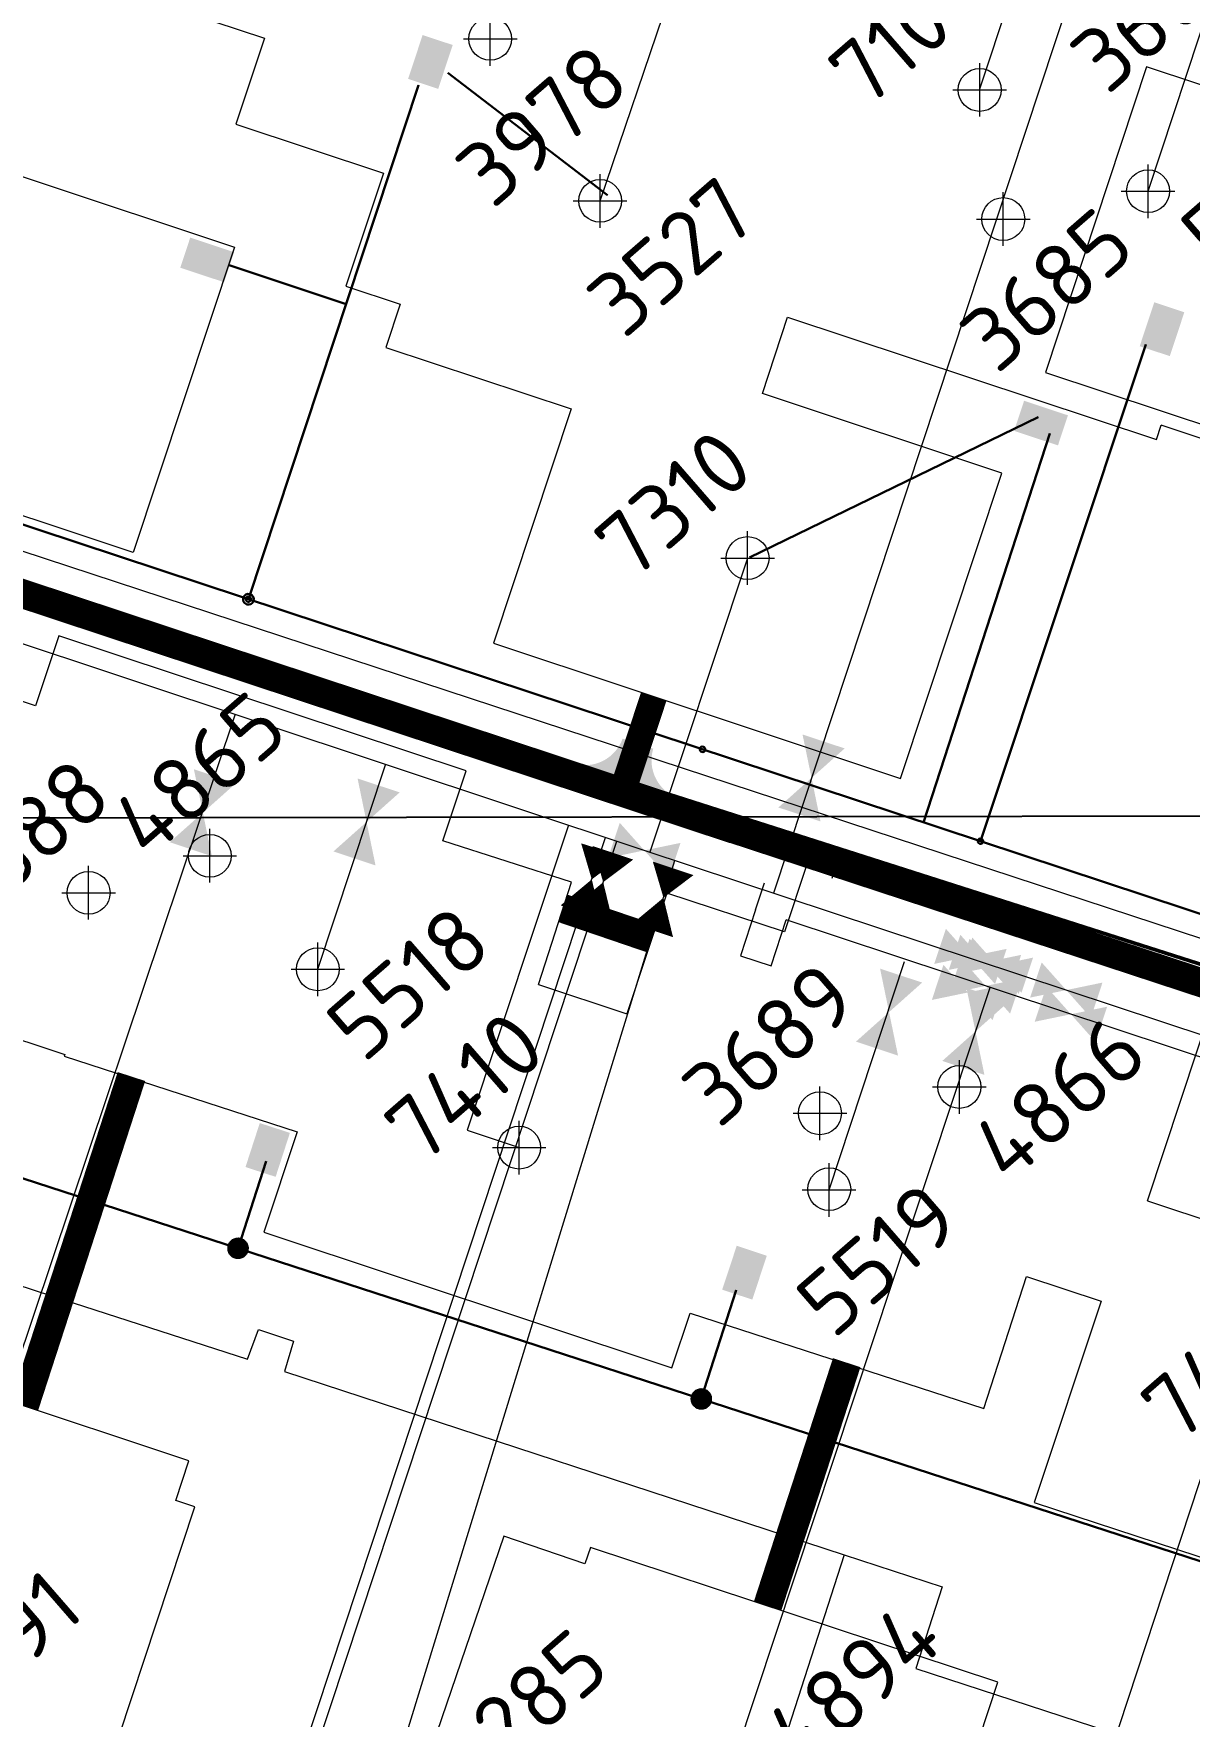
# Model space of a CAD drawing. Header units: millimetres. Extents: x 519 to 9564855, y -810 to 5021775.
# Drawn here: x 9540037.2 to 9540252.8, y 4998031.3 to 4998345 of the extents above; entities that cross this region are included whole.
import ezdxf

# ---------------------------------------------------------------- set-up
doc = ezdxf.new("R2010")
doc.units = ezdxf.units.MM
doc.header["$LTSCALE"] = 2
doc.header["$MEASUREMENT"] = 0
doc.header["$PDMODE"] = 2
doc.header["$PDSIZE"] = 5
doc.linetypes.add('1', pattern=[0])
for name, color, linetype in [('0_ANNOT_Dimensions', 7, 'Continuous'), ('Existing roads', 41, 'Continuous'), ('new 100 wells', 131, 'Continuous'), ('OilColl&Flowlines', 3, 'Continuous'), ('Stage 12 wells.Text&Frame', 52, 'Continuous'), ('Stage8 wlls text', 7, 'Continuous'), ('Скважины  2018 года', 7, 'Continuous'), ('Скважины 2019г.', 241, 'Continuous'), ('Скважины на 2013 год.', 21, '1'), ('Скважины на 2014 год', 70, 'Continuous'), ('Скважины на 2016 год.', 40, 'Continuous')]:
    doc.layers.add(name, color=color, linetype=linetype)
for name, color, linetype, lineweight in [('200 скв. на 2010 год', 61, 'Continuous', 0), ('2008 AdditionalWells', 5, 'Continuous', 50), ('WELLS(drilled after 2000y)', 6, 'Continuous', 40), ('Оптиковолоконный кабель', 220, 'CAB6', 20), ('Скважины на 2026', 222, 'Continuous', 50), ('Электро', 1, 'Continuous', 30), ('Электроснаб', 1, 'Continuous', 18), ('Электроснабжене', 1, 'Continuous', 18)]:
    doc.layers.add(name, color=color, linetype=linetype, lineweight=lineweight)
doc.styles.add('Elect', font='isocpeur.ttf')
doc.styles.get("Standard").update_dxf_attribs({"font": 'isocpeur.ttf', "width": 0.5})
doc.linetypes.add('CAB', pattern='A,0.7,-0.43403,["K",Standard,S=0.9,R=0,X=-0.4,Y=-0.3],-0.8', length=1.93403)
doc.linetypes.add('CAB6', pattern='A,0.9,-0.9,["6",Standard,S=0.9,R=0,X=-0.8,Y=-0.4],11', length=12.8)
doc.dimstyles.new('ISO-25', dxfattribs={"dimtxt": 15, "dimasz": 10, "dimexe": 5, "dimexo": 5, "dimgap": 5, "dimtad": 1, "dimtxsty": 'Standard', "dimblk": 'OBLIQUE', "dimcen": 50, "dimadec": 0, "dimazin": 0, "dimtfac": 1, "dimtmove": 0, "dimatfit": 3, "dimfxl": 0, "dimarcsym": 0})

# ---------------------------------------------------------------- blocks, each defined once
blk = doc.blocks.new('92051501$0$VALVE')
at = {"layer": 'OilColl&Flowlines'}
for points in [[(-5.97, -3.45), (-5.97, 3.45), (0, 0)], [(5.97, -3.45), (0, 0), (5.97, 3.45)]]:
    blk.add_solid(points, dxfattribs=at)
blk = doc.blocks.new('_Oblique')
at = {"color": 0, "linetype": 'ByBlock', "lineweight": -2}
blk.add_line((-0.5, -0.5), (0.5, 0.5), dxfattribs=at)
blk = doc.blocks.new('*D111')
at = {"layer": '0_ANNOT_Dimensions', "color": 0, "lineweight": -2, "transparency": 16777216}
for p, q in [((9540956.59, 4998203), (9540956.59, 4998205.09)), ((9540956.6, 4998200.09), (9521531.28, 4998171.79)), ((9521531.28, 4998174.7), (9521531.28, 4998176.79))]:
    blk.add_line(p, q, dxfattribs=at)
at = {"layer": 'DEFPOINTS', "color": 0, "linetype": 'ByBlock', "lineweight": 25, "transparency": 16777216}
for p in [(9540956.6, 4998198), (9521531.28, 4998171.79), (9521531.29, 4998169.71)]:
    blk.add_point(p, dxfattribs=at)
at = {"layer": '0_ANNOT_Dimensions', "color": 0, "linetype": 'ByBlock', "lineweight": -2, "transparency": 16777216, "xscale": 10, "yscale": 10, "zscale": 10}
for p, rotation in [((9540956.6, 4998200.09), 0.08345723362022996), ((9521531.28, 4998171.79), 180.0834572336203)]:
    blk.add_blockref('_Oblique', p, dxfattribs=dict(at, rotation=rotation))
at = {"layer": '0_ANNOT_Dimensions', "color": 0, "linetype": 'ByBlock', "lineweight": 25, "transparency": 16777216, "insert": (9531243.92, 4998199.94), "char_height": 15, "attachment_point": 5, "rotation": 0.0835, "bg_fill": 3, "box_fill_scale": 1.25, "bg_fill_color": 256, "bg_fill_true_color": 13158600, "bg_fill_transparency": 0}
blk.add_mtext('19425,33', dxfattribs=at)

msp = doc.modelspace()

# ---------------------------------------------------------------- hatches: boundary and pattern name
at = {"layer": 'Existing roads', "lineweight": 0}
h = msp.add_hatch(color=256, dxfattribs=at)
edge = h.paths.add_edge_path(flags=16)
edge.add_line((9542915.00048, 4997805.77889), (9542915.82838, 4997805.50495))
edge = h.paths.add_edge_path(flags=16)
edge.add_line((9542915.0804, 4997806.02041), (9542916.50414, 4997805.54932))
edge = h.paths.add_edge_path(flags=17)
edge.add_line((9542915.16031, 4997806.26193), (9542916.96364, 4997805.66524))
edge = h.paths.add_edge_path(flags=17)
edge.add_line((9542915.24023, 4997806.50345), (9542917.32836, 4997805.81252))
edge = h.paths.add_edge_path(flags=17)
edge.add_line((9542915.32014, 4997806.74496), (9542917.63357, 4997805.97949))
edge = h.paths.add_edge_path(flags=17)
edge.add_line((9542915.40006, 4997806.98648), (9542917.89543, 4997806.16081))
edge = h.paths.add_edge_path(flags=17)
edge.add_line((9542915.47997, 4997807.228), (9542918.12293, 4997806.3535))
edge = h.paths.add_edge_path(flags=17)
edge.add_line((9542915.55988, 4997807.46952), (9542918.32156, 4997806.55573))
edge = h.paths.add_edge_path(flags=17)
edge.add_line((9542915.6398, 4997807.71104), (9542918.49494, 4997806.76633))
edge = h.paths.add_edge_path(flags=17)
edge.add_line((9542915.71971, 4997807.95256), (9542918.64549, 4997806.98447))
edge = h.paths.add_edge_path(flags=17)
edge.add_line((9542915.79963, 4997808.19408), (9542918.77483, 4997807.20964))
edge = h.paths.add_edge_path(flags=17)
edge.add_line((9542915.87954, 4997808.4356), (9542918.88401, 4997807.44147))
edge = h.paths.add_edge_path(flags=17)
edge.add_line((9542916.09053, 4997811.84928), (9542916.91843, 4997811.57535))
edge = h.paths.add_edge_path(flags=17)
edge.add_line((9542915.41477, 4997811.80492), (9542916.83851, 4997811.33383))
edge = h.paths.add_edge_path(flags=17)
edge.add_line((9542914.95527, 4997811.689), (9542916.7586, 4997811.09231))
edge = h.paths.add_edge_path(flags=16)
edge.add_line((9542914.59055, 4997811.54171), (9542916.67869, 4997810.85079))
edge = h.paths.add_edge_path(flags=17)
edge.add_line((9542914.28535, 4997811.37474), (9542916.59877, 4997810.60927))
edge = h.paths.add_edge_path(flags=16)
edge.add_line((9542914.02348, 4997811.19343), (9542916.51886, 4997810.36775))
edge = h.paths.add_edge_path(flags=16)
edge.add_line((9542913.79599, 4997811.00074), (9542916.43894, 4997810.12623))
edge = h.paths.add_edge_path(flags=16)
edge.add_line((9542913.59735, 4997810.7985), (9542916.35903, 4997809.88471))
edge = h.paths.add_edge_path(flags=17)
edge.add_line((9542913.42397, 4997810.58791), (9542916.27911, 4997809.64319))
edge = h.paths.add_edge_path(flags=17)
edge.add_line((9542913.27342, 4997810.36976), (9542916.1992, 4997809.40167))
edge = h.paths.add_edge_path(flags=17)
edge.add_line((9542913.14408, 4997810.1446), (9542916.11928, 4997809.16016))
edge = h.paths.add_edge_path(flags=17)
edge.add_line((9542913.0349, 4997809.91276), (9542916.03937, 4997808.91864))
edge = h.paths.add_edge_path(flags=16)
edge.add_line((9542912.9453, 4997809.67445), (9542918.97361, 4997807.67979))
edge = h.paths.add_edge_path(flags=0)
edge.add_line((9542912.9453, 4997809.67445), (9542918.97361, 4997807.67979))
edge = h.paths.add_edge_path(flags=17)
edge.add_line((9542916.95679, 4997811.69128), (9542914.96213, 4997805.66296))
edge = h.paths.add_edge_path()
edge.add_arc((9542915.95946, 4997808.67712), 3.17487, 0, 360)
h.paths.add_polyline_path([(9541621.30331, 4998240.21534), (9541619.40682, 4998234.52294), (9541668.34915, 4998218.3288), (9541670.24564, 4998224.02121)])
edge = h.paths.add_edge_path()
edge.add_line((9541543.45632, 4998259.65358), (9541545.35281, 4998265.34598))
edge.add_line((9541545.35281, 4998265.34598), (9539882.1273, 4998815.67717))
edge.add_arc((9539884.64036, 4998823.2722), 8, 161.691556, 251.691556, ccw=False)
edge.add_line((9539877.04533, 4998825.78526), (9539870.13442, 4998804.89892))
edge.add_arc((9539877.72945, 4998802.38586), 8, 71.691556, 161.691556, ccw=False)
edge.add_line((9539880.24251, 4998809.9809), (9541543.45632, 4998259.65358))
h.paths.add_polyline_path([(9542731.24197, 4997866.63683), (9542733.13846, 4997872.32923), (9541746.19614, 4998198.89057), (9541744.29964, 4998193.19816)])
edge = h.paths.add_edge_path()
edge.add_line((9542910.0184, 4997814.64503), (9542909.36398, 4997812.66899))
edge.add_line((9542909.36398, 4997812.66899), (9542916.00503, 4997810.46964))
edge.add_arc((9542908.97287, 4997822.57537), 14, 300.1520949, 341.6915561)
edge.add_line((9542922.26418, 4997818.17752), (9542982.04609, 4997998.85197))
edge.add_arc((9542983.94484, 4997998.22371), 2, 71.691556, 161.6915561, ccw=False)
edge.add_line((9542984.57311, 4998000.12246), (9542975.07709, 4998003.26452))
edge.add_arc((9542974.44884, 4998001.36581), 1.99996, -18.3072492, 71.6915562, ccw=False)
edge.add_line((9542976.34757, 4998000.73759), (9542916.56564, 4997820.06306))
edge.add_arc((9542908.97061, 4997822.57612), 8, 277.5258796, 341.691556, ccw=False)
h.paths.add_polyline_path([(9542831.9304, 4997833.32085), (9542833.8167, 4997839.01663), (9542809.08896, 4997847.19859), (9542807.19247, 4997841.50618)])
msp.add_hatch(color=256, dxfattribs=at).paths.add_polyline_path([(9540157.62862, 4998202.36964, -0.406846034), (9540152.80712, 4998211.66568), (9540147.10632, 4998213.55197, -0.406846034), (9540137.69166, 4998208.96642)])
at = {"layer": 'Электро'}
for points in [[(9540107.08531, 4998336.5334), (9540112.69754, 4998334.67642), (9540115.40477, 4998342.85827), (9540109.79254, 4998344.71526)], [(9540072.77265, 4998298.62747), (9540074.62963, 4998304.23971), (9540066.44778, 4998306.94694), (9540064.59079, 4998301.3347)], [(9540243.54762, 4998286.7084), (9540249.15985, 4998284.85141), (9540251.86708, 4998293.03327), (9540246.25484, 4998294.89026)], [(9540228.2993, 4998268.2085), (9540230.15628, 4998273.82074), (9540221.97442, 4998276.52797), (9540220.11744, 4998270.91573)], [(9540076.75661, 4998133.67294), (9540082.37898, 4998131.84688), (9540085.04112, 4998140.04352), (9540079.41874, 4998141.86958)], [(9540165.67032, 4998110.81239), (9540171.28255, 4998108.9554), (9540173.98978, 4998117.13726), (9540168.37755, 4998118.99424)]]:
    msp.add_hatch(color=256, dxfattribs=at).paths.add_polyline_path(points)
h = msp.add_hatch(color=256, dxfattribs=at)
edge = h.paths.add_edge_path()
edge.add_arc((9540075.36179, 4998118.5209), 1.80448, 0, 360)
h = msp.add_hatch(color=256, dxfattribs=at)
edge = h.paths.add_edge_path()
edge.add_arc((9540161.77481, 4998090.44361), 1.80448, 0, 360)
at = {"layer": 'Электроснаб', "lineweight": 0}
for points in [[(9540107.08531, 4998336.5334), (9540112.69754, 4998334.67642), (9540115.40477, 4998342.85827), (9540109.79254, 4998344.71526)], [(9540072.77265, 4998298.62747), (9540074.62963, 4998304.23971), (9540066.44778, 4998306.94694), (9540064.59079, 4998301.3347)], [(9540243.54762, 4998286.7084), (9540249.15985, 4998284.85141), (9540251.86708, 4998293.03327), (9540246.25484, 4998294.89026)], [(9540228.2993, 4998268.2085), (9540230.15628, 4998273.82074), (9540221.97442, 4998276.52797), (9540220.11744, 4998270.91573)], [(9540076.75661, 4998133.67294), (9540082.37898, 4998131.84688), (9540085.04112, 4998140.04352), (9540079.41874, 4998141.86958)], [(9540165.67032, 4998110.81239), (9540171.28255, 4998108.9554), (9540173.98978, 4998117.13726), (9540168.37755, 4998118.99424)]]:
    msp.add_hatch(color=1, dxfattribs=at).paths.add_polyline_path(points)
h = msp.add_hatch(color=1, dxfattribs=at)
edge = h.paths.add_edge_path()
edge.add_arc((9540075.36179, 4998118.5209), 1.80448, 0, 360)
h = msp.add_hatch(color=1, dxfattribs=at)
edge = h.paths.add_edge_path()
edge.add_arc((9540161.77481, 4998090.44361), 1.80448, 0, 360)
at = {"layer": 'Электроснабжене', "lineweight": 0}
for points in [[(9540107.08531, 4998336.5334), (9540112.69754, 4998334.67642), (9540115.40477, 4998342.85827), (9540109.79254, 4998344.71526)], [(9540072.77265, 4998298.62747), (9540074.62963, 4998304.23971), (9540066.44778, 4998306.94694), (9540064.59079, 4998301.3347)], [(9540243.54762, 4998286.7084), (9540249.15985, 4998284.85141), (9540251.86708, 4998293.03327), (9540246.25484, 4998294.89026)], [(9540228.2993, 4998268.2085), (9540230.15628, 4998273.82074), (9540221.97442, 4998276.52797), (9540220.11744, 4998270.91573)], [(9540076.75661, 4998133.67294), (9540082.37898, 4998131.84688), (9540085.04112, 4998140.04352), (9540079.41874, 4998141.86958)], [(9540165.67032, 4998110.81239), (9540171.28255, 4998108.9554), (9540173.98978, 4998117.13726), (9540168.37755, 4998118.99424)]]:
    msp.add_hatch(color=1, dxfattribs=at).paths.add_polyline_path(points)
h = msp.add_hatch(color=1, dxfattribs=at)
edge = h.paths.add_edge_path()
edge.add_arc((9540075.36179, 4998118.5209), 1.80448, 0, 360)
h = msp.add_hatch(color=1, dxfattribs=at)
edge = h.paths.add_edge_path()
edge.add_arc((9540161.77481, 4998090.44361), 1.80448, 0, 360)

# ---------------------------------------------------------------- linework, layer by layer
at = {"color": 3, "lineweight": 0, "ltscale": 5}
for p, q in [((9540170.4, 4998247.2), (9540152.16662, 4998192.36442)), ((9540136.98146, 4998197.38892), (9540118.07593, 4998140.53191)), ((9540118.07593, 4998140.53191), (9540127.8, 4998137.3))]:
    msp.add_line(p, q, dxfattribs=at)
at = {"color": 6, "lineweight": 0}
for p, q in [((9539955.689, 4998137.452), (9540040.547, 4998109.662)), ((9540040.547, 4998109.662), (9540026.942, 4998067.998)), ((9540040.547, 4998109.662), (9540077.13, 4998097.878)), ((9540077.13, 4998097.878), (9540079.186, 4998103.38)), ((9540079.186, 4998103.38), (9540085.703, 4998101.183)), ((9540085.703, 4998101.183), (9540084.043, 4998095.561)), ((9540084.043, 4998095.561), (9540188.447, 4998061.388)), ((9540188.447, 4998061.388), (9540177.984, 4998029.017)), ((9540188.447, 4998061.388), (9540206.676, 4998055.425)), ((9540206.676, 4998055.425), (9540201.783, 4998040.208)), ((9540201.783, 4998040.208), (9540246.936, 4998025.436))]:
    msp.add_line(p, q, dxfattribs=at)
at = {"layer": '200 скв. на 2010 год', "color": 0, "linetype": 'ByBlock', "lineweight": 0}
for points in [[(9540177.86923, 4998292.09947), (9540246.66255, 4998269.33701), (9540247.52931, 4998271.95658)], [(9540037.61626, 4998219.68251), (9540018.93745, 4998225.86299), (9540000.08202, 4998168.87759), (9540043.05714, 4998154.6579)], [(9540177.28131, 4998177.50216), (9540155.33745, 4998184.76299), (9540147.88435, 4998162.23803)], [(9540063.76174, 4998071.4991), (9540066.21798, 4998078.92241), (9540029.8684, 4998090.94982)]]:
    msp.add_lwpolyline(points, dxfattribs=at)
for centre in [(9540218.1, 4998310.4), (9540047.5, 4998184.8), (9540183.9, 4998143.7)]:
    msp.add_circle(centre, 4, dxfattribs=at)
for p in [(9540218.1, 4998310.4), (9540047.5, 4998184.8), (9540183.9, 4998143.7)]:
    msp.add_point(p, dxfattribs=at)
at = {"layer": '2008 AdditionalWells', "color": 0, "lineweight": 0}
for points in [[(9540102.46567, 4998318.98375), (9540095.48202, 4998297.87759), (9540105.61316, 4998294.52538)], [(9540173.1687, 4998277.89338), (9540177.86923, 4998292.09947)]]:
    msp.add_lwpolyline(points, dxfattribs=at)
at = {"layer": 'DEFPOINTS', "lineweight": 0, "ltscale": 80}
msp.add_point((9540070.1, 4998191.7), dxfattribs=at)
at = {"layer": 'DEFPOINTS', "color": 1, "lineweight": 0, "ltscale": 80}
msp.add_point((9540116.43567, 4998176.34937), dxfattribs=at)
at = {"layer": 'Existing roads', "lineweight": 0}
msp.add_line((9540188.03116, 4998193.13985), (9540186.14562, 4998187.44131), dxfattribs=at)
at = {"layer": 'Existing roads', "color": 3, "linetype": 'ByBlock', "lineweight": 0, "ltscale": 80}
msp.add_line((9540171.90814, 4998181.61903), (9540173.57123, 4998186.64392), dxfattribs=at)
at = {"layer": 'Existing roads', "lineweight": 0, "const_width": 5.4, "flags": 128}
for points in [[(9539148.60604, 4998533.90683), (9540167.94326, 4998196.62661)], [(9540167.59195, 4998196.78734), (9542116.88988, 4997555.89)], [(9540055.48633, 4998150.54531), (9540035.49925, 4998089.08668)], [(9540188.89084, 4998097.20104), (9540174.14134, 4998051.82606)]]:
    msp.add_lwpolyline(points, dxfattribs=at)
at = {"layer": 'Existing roads', "lineweight": 0, "flags": 128}
msp.add_lwpolyline([(9540152.91177, 4998221.39886, 5.4, 5.4, 0), (9540152.91177, 4998221.39886, 5, 5, 0), (9540147.00722, 4998203.55396, 5, 5, 0)], format="xyseb", dxfattribs=at)
at = {"layer": 'Existing roads', "lineweight": 0, "const_width": 5.4}
msp.add_lwpolyline([(9540152.52176, 4998176.25331), (9540135.96917, 4998181.89922)], dxfattribs=at)
at = {"layer": 'new 100 wells', "color": 0, "linetype": 'ByBlock', "lineweight": 0}
msp.add_lwpolyline([(9540037.78202, 4998358.1776), (9540080.2879, 4998344.11317)], dxfattribs=at)
at = {"layer": 'OilColl&Flowlines', "lineweight": 0}
for p, q in [((9540142.9, 4998313.8), (9540172.22364, 4998400.29825)), ((9540231.1, 4998353.6), (9540175.22551, 4998184.73465)), ((9540727.78795, 4997997.68847), (9540177.60442, 4998179.73424))]:
    msp.add_line(p, q, dxfattribs=at)
at = {"layer": 'OilColl&Flowlines', "linetype": 'ByBlock', "lineweight": 0}
for p, q in [((9540151.14364, 4998192.70291), (9539769.66345, 4998319.44236)), ((9540019.9, 4998054.4), (9540074.83574, 4998217.95181)), ((9540162, 4998005.4), (9540215.62179, 4998167.15498)), ((9540225.3, 4997985.7), (9540278.1965, 4998146.33247))]:
    msp.add_line(p, q, dxfattribs=at)
at = {"layer": 'OilColl&Flowlines', "color": 3, "linetype": 'ByBlock', "lineweight": 0, "ltscale": 5}
for p, q in [((9540048.11862, 4997905.55), (9540143.92286, 4998195.09213)), ((9540049.07604, 4997901.4753), (9540146.00101, 4998194.40451))]:
    msp.add_line(p, q, dxfattribs=at)
at = {"layer": 'OilColl&Flowlines', "lineweight": 0}
for points in [[(9540143.15689, 4998192.77719, 8, 0, 0), (9540141.34269, 4998187.29427, 0, 8, 0), (9540139.32709, 4998181.20267, 8, 8, 0)], [(9540145.29032, 4998192.25664, 8, 0, 0), (9540143.47612, 4998186.77371, 0, 8, 0), (9540141.46052, 4998180.68212, 8, 8, 0)], [(9540156.53068, 4998189.3588, 8, 0, 0), (9540154.71648, 4998183.87588, 0, 8, 0), (9540152.70088, 4998177.78428, 8, 8, 0)]]:
    msp.add_lwpolyline(points, format="xyseb", dxfattribs=at)
for points in [[(9540730.23713, 4998001.09136), (9540151.14364, 4998192.70291)], [(9540171.90814, 4998181.61903), (9540169.08095, 4998173.07462), (9540174.77723, 4998171.18982), (9540177.60442, 4998179.73424)]]:
    msp.add_lwpolyline(points, dxfattribs=at)
for points in [[(9540188.51197, 4998211.71648), (9540182.33195, 4998206.21192), (9540180.65487, 4998214.31626)], [(9540105.51546, 4998203.51636), (9540099.33543, 4998198.01179), (9540097.65835, 4998206.11613)], [(9540184.00903, 4998198.10758), (9540176.15193, 4998200.70735), (9540182.33195, 4998206.21192)], [(9540101.01252, 4998189.90745), (9540093.15541, 4998192.50723), (9540099.33543, 4998198.01179)], [(9540202.97154, 4998168.06139), (9540196.79152, 4998162.55683), (9540195.11444, 4998170.66117)], [(9540219.08573, 4998164.46624), (9540212.90571, 4998158.96167), (9540211.22863, 4998167.06601)], [(9540198.4686, 4998154.45249), (9540190.61149, 4998157.05226), (9540196.79152, 4998162.55683)], [(9540214.58279, 4998150.85733), (9540206.72569, 4998153.45711), (9540212.90571, 4998158.96167)]]:
    msp.add_solid(points, dxfattribs=at)
at = {"layer": 'OilColl&Flowlines', "linetype": 'ByBlock', "lineweight": 0}
for points in [[(9540074.98704, 4998205.24001), (9540068.80702, 4998199.73545), (9540067.12994, 4998207.83979)], [(9540070.4841, 4998191.63111), (9540062.627, 4998194.23088), (9540068.80702, 4998199.73545)]]:
    msp.add_solid(points, dxfattribs=at)
at = {"layer": 'Stage 12 wells.Text&Frame', "color": 0, "linetype": 'ByBlock', "lineweight": 0}
for points in [[(9540080.2879, 4998344.11317), (9540074.98202, 4998328.07759), (9540102.46567, 4998318.98375)], [(9540113.58674, 4998194.51156), (9540117.90208, 4998207.55352), (9540041.92156, 4998232.6941), (9540037.61626, 4998219.68251)], [(9540244.99429, 4998127.37521), (9540257.41798, 4998164.92241), (9540181.43745, 4998190.06299), (9540177.28131, 4998177.50216)], [(9540222.41246, 4998113.27929), (9540236.35432, 4998108.66764)], [(9540211.83304, 4998021.80122), (9540217.06798, 4998037.62241), (9540141.08745, 4998062.76299), (9540140.06919, 4998059.68556)]]:
    msp.add_lwpolyline(points, dxfattribs=at)
for centre in [(9540122.4, 4998344), (9540070.1, 4998191.7), (9540209.9, 4998148.6)]:
    msp.add_circle(centre, 4, dxfattribs=at)
for p in [(9540122.4, 4998344), (9540070.1, 4998191.7), (9540209.9, 4998148.6)]:
    msp.add_point(p, dxfattribs=at)
at = {"layer": 'Stage8 wlls text', "color": 0, "linetype": 'ByBlock', "lineweight": 0}
msp.add_lwpolyline([(9540105.61316, 4998294.52538), (9540102.93701, 4998286.43746), (9540137.49359, 4998275.00331)], dxfattribs=at)
msp.add_circle((9540142.9, 4998313.8), 4, dxfattribs=at)
msp.add_point((9540142.9, 4998313.8), dxfattribs=at)
at = {"layer": 'WELLS(drilled after 2000y)', "color": 0, "linetype": 'ByBlock', "lineweight": 0}
msp.add_lwpolyline([(9539973.39826, 4998041.24669), (9539972.48202, 4998038.4776), (9540048.46254, 4998013.33702), (9540067.31798, 4998070.32241), (9540063.76174, 4998071.4991)], dxfattribs=at)
at = {"layer": 'Оптиковолоконный кабель', "linetype": 'CAB', "lineweight": 0, "ltscale": 0.5, "elevation": -22.9908}
msp.add_lwpolyline([(9538945.5025, 4996027.6702), (9539136.9889, 4996618.2984), (9539342.2, 4997272.1911), (9539684.82097, 4998339.78463), (9539691.21255, 4998359.06955), (9539907.5384, 4998290.4285), (9540350.8967, 4998144.8157), (9540780.8997, 4998002.4946), (9541150.3086, 4997881.8374), (9541746.8166, 4997686.4776), (9541758.9843, 4997690.1748), (9541816.099, 4997851.4509), (9541843.129, 4997841.3058), (9541852.7108, 4997838.3727)], dxfattribs=at)
at = {"layer": 'Скважины  2018 года', "color": 3, "lineweight": 0, "ltscale": 50}
msp.add_line((9540213.69098, 4998334.47892), (9540229.22507, 4998381.44493), dxfattribs=at)
at = {"layer": 'Скважины  2018 года', "color": 0, "linetype": 'ByBlock', "lineweight": 0}
msp.add_circle((9540213.69098, 4998334.47892), 4, dxfattribs=at)
at = {"layer": 'Скважины 2019г.', "color": 0, "linetype": 'ByBlock', "lineweight": 0}
msp.add_point((9540213.7, 4998334.5), dxfattribs=at)
at = {"layer": 'Скважины на 2013 год.', "color": 3, "linetype": 'ByBlock', "lineweight": 0, "ltscale": 5}
for p, q in [((9540245.1, 4998315.6), (9540263.16537, 4998370.21912)), ((9540090.24446, 4998170.53682), (9540102.86455, 4998208.67758)), ((9540106.92608, 4998028.3514), (9540156.81401, 4998190.82668)), ((9540185.6, 4998129.4), (9540199.70208, 4998172.01969))]:
    msp.add_line(p, q, dxfattribs=at)
at = {"layer": 'Скважины на 2013 год.', "color": 0, "linetype": 'ByBlock', "lineweight": 0}
for points in [[(9540131.37816, 4998167.72233), (9540137.54137, 4998186.75416), (9540113.58674, 4998194.51156)], [(9540043.05714, 4998154.6579), (9540042.94755, 4998154.31948), (9540086.37496, 4998140.25606)], [(9540159.69109, 4998106.40668), (9540214.44532, 4998088.67699), (9540222.41246, 4998113.27929)], [(9540140.06919, 4998059.68556), (9540124.92585, 4998064.84525), (9540099.08932, 4997989.13214), (9540155.87415, 4997969.75475), (9540157.74483, 4997975.23671)]]:
    msp.add_lwpolyline(points, dxfattribs=at)
for centre in [(9540245.1, 4998315.6), (9540090.24446, 4998170.53682), (9540185.63354, 4998129.54117)]:
    msp.add_circle(centre, 4, dxfattribs=at)
for p in [(9540245.1, 4998315.6), (9540185.6, 4998129.4)]:
    msp.add_point(p, dxfattribs=at)
at = {"layer": 'Скважины на 2013 год.', "color": 1, "linetype": 'ByBlock', "lineweight": 0}
msp.add_point((9540090.24446, 4998170.53682), dxfattribs=at)
at = {"layer": 'Скважины на 2014 год', "color": 0, "linetype": 'ByBlock', "lineweight": 0}
for points in [[(9539979.88362, 4998273.44575), (9539998.80733, 4998330.38337), (9540074.72417, 4998305.15175), (9540055.80045, 4998248.21413), (9539979.88362, 4998273.44575)], [(9540289.02015, 4998321.38999), (9540315.62417, 4998312.55175), (9540296.70045, 4998255.61413), (9540247.52931, 4998271.95658)], [(9540137.49359, 4998275.00331), (9540122.98362, 4998231.34575), (9540198.90045, 4998206.11413), (9540217.82417, 4998263.05175), (9540173.1687, 4998277.89338)], [(9540131.37816, 4998167.72233), (9540147.88435, 4998162.23803)], [(9540086.37496, 4998140.25606), (9540080.1491, 4998121.52369), (9540156.30045, 4998096.21413), (9540159.69109, 4998106.40668)], [(9540244.99429, 4998127.37521), (9540285.83745, 4998113.79878)], [(9540236.35432, 4998108.66764), (9540223.88362, 4998071.14575), (9540299.87497, 4998046.19135), (9540303.45883, 4998056.92189)]]:
    msp.add_lwpolyline(points, dxfattribs=at)
for centre in [(9540170.4, 4998247.2), (9540127.8, 4998137.3)]:
    msp.add_circle(centre, 4, dxfattribs=at)
for p in [(9540170.4, 4998247.2), (9540127.8, 4998137.3)]:
    msp.add_point(p, dxfattribs=at)
at = {"layer": 'Скважины на 2016 год.', "color": 254, "lineweight": 0, "true_color": 0xfeeab9}
msp.add_lwpolyline([(9540225.98202, 4998281.77759), (9540301.96255, 4998256.63701), (9540320.81798, 4998313.62241), (9540244.83745, 4998338.76299)], close=True, dxfattribs=at)
at = {"layer": 'Скважины на 2026'}
msp.add_line((9536427.64777, 4999394.69832), (9542059.39265, 4997594.73601), dxfattribs=at)
at = {"layer": 'Электро', "ltscale": 2}
for p, q in [((9540114.52276, 4998337.68614), (9540144.30196, 4998314.89195)), ((9540224.57994, 4998273.50247, 0), (9540170.73728, 4998247.33268, 0))]:
    msp.add_line(p, q, dxfattribs=at)
at = {"layer": 'Электро'}
for p, q in [((9540109.02871, 4998335.36025), (9540077.30378, 4998239.53114, 0)), ((9539798.75222, 4998331.56317, 0), (9540703.1385, 4998032.7585, 0)), ((9540073.69592, 4998301.7826), (9540095.52062, 4998294.55738, 0)), ((9540244.67023, 4998287.04757, 0), (9540213.85724, 4998194.41456, 0)), ((9540226.77577, 4998270.44708), (9540203.21389, 4998197.93107)), ((9540639.30701, 4997935.28399, 0), (9539780.74277, 4998214.24842)), ((9540075.36179, 4998118.5209, 0), (9540080.63761, 4998134.75821)), ((9540168.30496, 4998110.70129), (9540161.77481, 4998090.44361))]:
    msp.add_line(p, q, dxfattribs=at)
for centre in [(9540075.36179, 4998118.5209, 0), (9540161.77481, 4998090.44361)]:
    msp.add_circle(centre, 1.80448, dxfattribs=at)
at = {"layer": 'Электро', "ltscale": 80}
for start, end in [(161.9999999, 341.9999999), (341.9999999, 161.9999999)]:
    msp.add_arc((9540077.30378, 4998239.53114, 0), 1, start, end, dxfattribs=at)
at = {"layer": 'Электро'}
for centre, start, end in [((9540077.30378, 4998239.53114, 0), 162, 342), ((9540077.30378, 4998239.53114, 0), 342, 162), ((9540162.00401, 4998211.54661), 161.9999999, 341.9999999), ((9540162.00401, 4998211.54661), 341.9999999, 161.9999999), ((9540213.85724, 4998194.41456, 0), 162, 342), ((9540213.85724, 4998194.41456, 0), 342, 162)]:
    msp.add_arc(centre, 0.5, start, end, dxfattribs=at)
at = {"layer": 'Электроснаб', "color": 1, "lineweight": 0, "ltscale": 2}
for p, q in [((9540114.52276, 4998337.68614), (9540144.30196, 4998314.89195)), ((9540224.57994, 4998273.50247, 0), (9540170.73728, 4998247.33268, 0))]:
    msp.add_line(p, q, dxfattribs=at)
at = {"layer": 'Электроснаб', "color": 1, "lineweight": 0}
for p, q in [((9540109.02871, 4998335.36025), (9540077.30378, 4998239.53114, 0)), ((9540073.69592, 4998301.7826), (9540095.52062, 4998294.55738, 0)), ((9540244.67023, 4998287.04757, 0), (9540213.85724, 4998194.41456, 0)), ((9540226.77577, 4998270.44708), (9540203.21389, 4998197.93107)), ((9540075.36179, 4998118.5209, 0), (9540080.63761, 4998134.75821)), ((9540168.30496, 4998110.70129), (9540161.77481, 4998090.44361))]:
    msp.add_line(p, q, dxfattribs=at)
at = {"layer": 'Электроснаб', "color": 1, "linetype": 'ByBlock', "lineweight": 0}
for p, q in [((9539798.75222, 4998331.56317, 0), (9540703.1385, 4998032.7585, 0)), ((9540639.30701, 4997935.28399, 0), (9539780.74277, 4998214.24842))]:
    msp.add_line(p, q, dxfattribs=at)
at = {"layer": 'Электроснаб', "color": 1, "lineweight": 0}
for centre in [(9540075.36179, 4998118.5209, 0), (9540161.77481, 4998090.44361)]:
    msp.add_circle(centre, 1.80448, dxfattribs=at)
at = {"layer": 'Электроснаб', "color": 1, "lineweight": 0, "ltscale": 80}
for start, end in [(161.9999999, 341.9999999), (341.9999999, 161.9999999)]:
    msp.add_arc((9540077.30378, 4998239.53114, 0), 1, start, end, dxfattribs=at)
at = {"layer": 'Электроснаб', "color": 1, "lineweight": 0}
for centre, start, end in [((9540077.30378, 4998239.53114, 0), 162, 342), ((9540077.30378, 4998239.53114, 0), 342, 162), ((9540162.00401, 4998211.54661), 161.9999999, 341.9999999), ((9540162.00401, 4998211.54661), 341.9999999, 161.9999999), ((9540213.85724, 4998194.41456, 0), 162, 342), ((9540213.85724, 4998194.41456, 0), 342, 162)]:
    msp.add_arc(centre, 0.5, start, end, dxfattribs=at)
at = {"layer": 'Электроснабжене', "color": 1, "lineweight": 0, "ltscale": 2}
for p, q in [((9540114.52276, 4998337.68614), (9540144.30196, 4998314.89195)), ((9540224.57994, 4998273.50247, 0), (9540170.73728, 4998247.33268, 0))]:
    msp.add_line(p, q, dxfattribs=at)
at = {"layer": 'Электроснабжене', "color": 1, "lineweight": 0}
for p, q in [((9540109.02871, 4998335.36025), (9540077.30378, 4998239.53114, 0)), ((9540073.69592, 4998301.7826), (9540095.52062, 4998294.55738, 0)), ((9540244.67023, 4998287.04757, 0), (9540213.85724, 4998194.41456, 0)), ((9540226.77577, 4998270.44708), (9540203.21389, 4998197.93107)), ((9540075.36179, 4998118.5209, 0), (9540080.63761, 4998134.75821)), ((9540168.30496, 4998110.70129), (9540161.77481, 4998090.44361))]:
    msp.add_line(p, q, dxfattribs=at)
at = {"layer": 'Электроснабжене', "color": 1, "linetype": 'ByBlock', "lineweight": 0}
for p, q in [((9539798.75222, 4998331.56317, 0), (9540703.1385, 4998032.7585, 0)), ((9540639.30701, 4997935.28399, 0), (9539780.74277, 4998214.24842))]:
    msp.add_line(p, q, dxfattribs=at)
at = {"layer": 'Электроснабжене', "color": 1, "lineweight": 0}
for centre in [(9540075.36179, 4998118.5209, 0), (9540161.77481, 4998090.44361)]:
    msp.add_circle(centre, 1.80448, dxfattribs=at)
at = {"layer": 'Электроснабжене', "color": 1, "lineweight": 0, "ltscale": 80}
for start, end in [(161.9999999, 341.9999999), (341.9999999, 161.9999999)]:
    msp.add_arc((9540077.30378, 4998239.53114, 0), 1, start, end, dxfattribs=at)
at = {"layer": 'Электроснабжене', "color": 1, "lineweight": 0}
for centre, start, end in [((9540077.30378, 4998239.53114, 0), 162, 342), ((9540077.30378, 4998239.53114, 0), 342, 162), ((9540162.00401, 4998211.54661), 161.9999999, 341.9999999), ((9540162.00401, 4998211.54661), 341.9999999, 161.9999999), ((9540213.85724, 4998194.41456, 0), 162, 342), ((9540213.85724, 4998194.41456, 0), 342, 162)]:
    msp.add_arc(centre, 0.5, start, end, dxfattribs=at)

# ---------------------------------------------------------------- block references
at = {"layer": 'OilColl&Flowlines', "lineweight": 0, "rotation": 341.6915559985446}
for p in [(9540151.14364, 4998192.70291), (9540211.97349, 4998172.94473), (9540214.67656, 4998171.82508), (9540216.40537, 4998171.10898), (9540216.90217, 4998171.31477), (9540211.51892, 4998166.22254), (9540214.78372, 4998167.43228), (9540229.84511, 4998166.66202), (9540230.71423, 4998162.16116)]:
    msp.add_blockref('92051501$0$VALVE', p, dxfattribs=at)

# ---------------------------------------------------------------- texts
at = {"layer": '200 скв. на 2010 год', "color": 0, "linetype": 'ByBlock', "lineweight": 0, "style": 'Elect'}
for s, p in [('3685', (9540216.95098, 4998281.26504)), ('3688', (9540025.90003, 4998178.51918)), ('3689', (9540165.07931, 4998140.61081))]:
    msp.add_text(s, height=12, rotation=41, dxfattribs=at).set_placement(p)
at = {"layer": 'Stage 12 wells.Text&Frame', "color": 0, "linetype": 'ByBlock', "lineweight": 0, "style": 'Elect'}
for s, p in [('3978', (9540122.90333, 4998312.05197)), ('4865', (9540058.55113, 4998190.71857)), ('4866', (9540218.96303, 4998130.29275)), ('4894', (9540180.41094, 4998020.8349))]:
    msp.add_text(s, height=12, rotation=41, dxfattribs=at).set_placement(p)
at = {"layer": 'Stage8 wlls text', "color": 0, "linetype": 'ByBlock', "lineweight": 0, "style": 'Elect'}
msp.add_text('3527', height=12, rotation=41, dxfattribs=at).set_placement((9540147.38926, 4998287.81564))
at = {"layer": 'WELLS(drilled after 2000y)', "color": 0, "linetype": 'ByBlock', "lineweight": 0, "style": 'Elect'}
for s, p in [('3601', (9540237.54483, 4998333.32287)), ('4291', (9540023.00337, 4998029.19211))]:
    msp.add_text(s, height=12, rotation=41, dxfattribs=at).set_placement(p)
at = {"layer": 'Скважины  2018 года', "color": 0, "linetype": 'ByBlock', "lineweight": 0, "style": 'Elect'}
msp.add_text('7109', height=12, rotation=41, dxfattribs=at).set_placement((9540192.43794, 4998330.64785))
at = {"layer": 'Скважины на 2013 год.', "color": 0, "linetype": 'ByBlock', "lineweight": 0, "style": 'Elect'}
for s, p in [('5428', (9540258.07591, 4998300.6194)), ('5518', (9540098.76513, 4998152.80191)), ('5519', (9540186.37707, 4998101.34649)), ('4285', (9540118.92616, 4998016.33464))]:
    msp.add_text(s, height=12, rotation=41, dxfattribs=at).set_placement(p)
at = {"layer": 'Скважины на 2014 год', "color": 0, "linetype": 'ByBlock', "lineweight": 0, "style": 'Elect'}
for s, p in [('7310', (9540148.80512, 4998242.61491)), ('7410', (9540109.61178, 4998133.75826)), ('7411', (9540250.70304, 4998081.81232))]:
    msp.add_text(s, height=12, rotation=41, dxfattribs=at).set_placement(p)

# ---------------------------------------------------------------- next in the draw order: dimensions: what is measured, and where the dimension line sits
at = {"layer": '0_ANNOT_Dimensions', "linetype": 'ByBlock', "lineweight": 25}
dim = msp.add_aligned_dim(p1=(9540956.6, 4998198), p2=(9521531.287, 4998169.705), distance=-2.08809, dimstyle='ISO-25', override={"dimtfill": 1}, dxfattribs=at)
dim.commit()
dim.dimension.update_dxf_attribs({"geometry": '*D111', "text_midpoint": (9531243.92007, 4998199.94057)})

doc.saveas('drawing.dxf')
